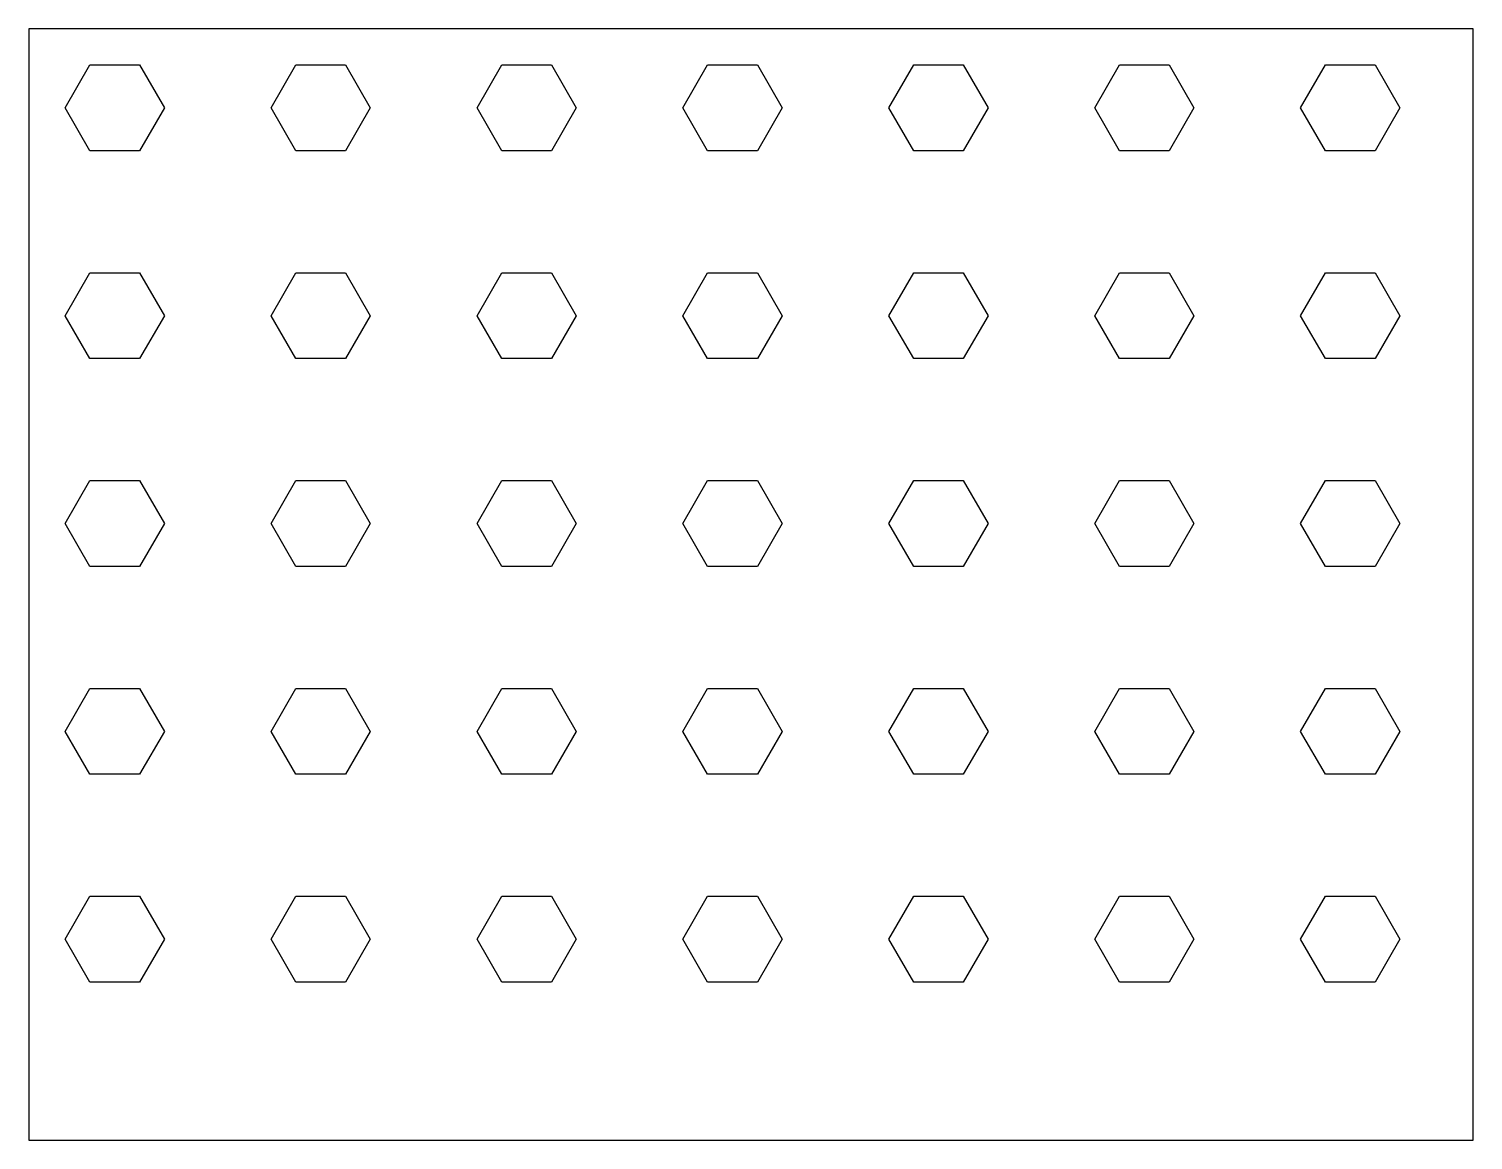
# Model space of a CAD drawing. Header units: millimetres. Extents: x -24 to 106, y -115 to -15.
import ezdxf

# ---------------------------------------------------------------- set-up
doc = ezdxf.new("R2010")
doc.units = ezdxf.units.MM
doc.layers.add('CUTOUTS', color=1, linetype='CONTINUOUS')
doc.layers.add('PERIMETER', color=5, linetype='CONTINUOUS')

msp = doc.modelspace()

# ---------------------------------------------------------------- linework, layer by layer
at = {"layer": 'CUTOUTS'}
for p, q in [((-21.14, -21.9), (-18.9, -18.02)), ((-18.9, -18.02), (-14.43, -18.02)), ((-14.43, -18.02), (-12.19, -21.9)), ((-2.57, -21.9), (-0.33, -18.02)), ((-0.33, -18.02), (4.15, -18.02)), ((4.15, -18.02), (6.38, -21.9)), ((16.01, -21.9), (18.24, -18.02)), ((18.24, -18.02), (22.72, -18.02)), ((22.72, -18.02), (24.95, -21.9)), ((34.58, -21.9), (36.81, -18.02)), ((36.81, -18.02), (41.29, -18.02)), ((41.29, -18.02), (43.53, -21.9)), ((53.15, -21.9), (55.39, -18.02)), ((55.39, -18.02), (59.86, -18.02)), ((59.86, -18.02), (62.1, -21.9)), ((71.72, -21.9), (73.96, -18.02)), ((73.96, -18.02), (78.43, -18.02)), ((78.43, -18.02), (80.67, -21.9)), ((90.29, -21.9), (92.53, -18.02)), ((92.53, -18.02), (97, -18.02)), ((97, -18.02), (99.24, -21.9)), ((-18.9, -25.77), (-21.14, -21.9)), ((-12.19, -21.9), (-14.43, -25.77)), ((-0.33, -25.77), (-2.57, -21.9)), ((6.38, -21.9), (4.15, -25.77)), ((18.24, -25.77), (16.01, -21.9)), ((24.95, -21.9), (22.72, -25.77)), ((36.81, -25.77), (34.58, -21.9)), ((43.53, -21.9), (41.29, -25.77)), ((55.39, -25.77), (53.15, -21.9)), ((62.1, -21.9), (59.86, -25.77)), ((73.96, -25.77), (71.72, -21.9)), ((80.67, -21.9), (78.43, -25.77)), ((92.53, -25.77), (90.29, -21.9)), ((99.24, -21.9), (97, -25.77)), ((-14.43, -25.77), (-18.9, -25.77)), ((4.15, -25.77), (-0.33, -25.77)), ((22.72, -25.77), (18.24, -25.77)), ((41.29, -25.77), (36.81, -25.77)), ((59.86, -25.77), (55.39, -25.77)), ((78.43, -25.77), (73.96, -25.77)), ((97, -25.77), (92.53, -25.77)), ((-21.14, -40.65), (-18.9, -36.77)), ((-18.9, -36.77), (-14.43, -36.77)), ((-14.43, -36.77), (-12.19, -40.65)), ((-2.57, -40.65), (-0.33, -36.77)), ((-0.33, -36.77), (4.15, -36.77)), ((4.15, -36.77), (6.38, -40.65)), ((16.01, -40.65), (18.24, -36.77)), ((18.24, -36.77), (22.72, -36.77)), ((22.72, -36.77), (24.95, -40.65)), ((34.58, -40.65), (36.81, -36.77)), ((36.81, -36.77), (41.29, -36.77)), ((41.29, -36.77), (43.53, -40.65)), ((53.15, -40.65), (55.39, -36.77)), ((55.39, -36.77), (59.86, -36.77)), ((59.86, -36.77), (62.1, -40.65)), ((71.72, -40.65), (73.96, -36.77)), ((73.96, -36.77), (78.43, -36.77)), ((78.43, -36.77), (80.67, -40.65)), ((90.29, -40.65), (92.53, -36.77)), ((92.53, -36.77), (97, -36.77)), ((97, -36.77), (99.24, -40.65)), ((-18.9, -44.52), (-21.14, -40.65)), ((-12.19, -40.65), (-14.43, -44.52)), ((-0.33, -44.52), (-2.57, -40.65)), ((6.38, -40.65), (4.15, -44.52)), ((18.24, -44.52), (16.01, -40.65)), ((24.95, -40.65), (22.72, -44.52)), ((36.81, -44.52), (34.58, -40.65)), ((43.53, -40.65), (41.29, -44.52)), ((55.39, -44.52), (53.15, -40.65)), ((62.1, -40.65), (59.86, -44.52)), ((73.96, -44.52), (71.72, -40.65)), ((80.67, -40.65), (78.43, -44.52)), ((92.53, -44.52), (90.29, -40.65)), ((99.24, -40.65), (97, -44.52)), ((-14.43, -44.52), (-18.9, -44.52)), ((4.15, -44.52), (-0.33, -44.52)), ((22.72, -44.52), (18.24, -44.52)), ((41.29, -44.52), (36.81, -44.52)), ((59.86, -44.52), (55.39, -44.52)), ((78.43, -44.52), (73.96, -44.52)), ((97, -44.52), (92.53, -44.52)), ((-21.14, -59.4), (-18.9, -55.52)), ((-18.9, -55.52), (-14.43, -55.52)), ((-14.43, -55.52), (-12.19, -59.4)), ((-2.57, -59.4), (-0.33, -55.52)), ((-0.33, -55.52), (4.15, -55.52)), ((4.15, -55.52), (6.38, -59.4)), ((16.01, -59.4), (18.24, -55.52)), ((18.24, -55.52), (22.72, -55.52)), ((22.72, -55.52), (24.95, -59.4)), ((34.58, -59.4), (36.81, -55.52)), ((36.81, -55.52), (41.29, -55.52)), ((41.29, -55.52), (43.53, -59.4)), ((53.15, -59.4), (55.39, -55.52)), ((55.39, -55.52), (59.86, -55.52)), ((59.86, -55.52), (62.1, -59.4)), ((71.72, -59.4), (73.96, -55.52)), ((73.96, -55.52), (78.43, -55.52)), ((78.43, -55.52), (80.67, -59.4)), ((90.29, -59.4), (92.53, -55.52)), ((92.53, -55.52), (97, -55.52)), ((97, -55.52), (99.24, -59.4)), ((-18.9, -63.27), (-21.14, -59.4)), ((-12.19, -59.4), (-14.43, -63.27)), ((-0.33, -63.27), (-2.57, -59.4)), ((6.38, -59.4), (4.15, -63.27)), ((18.24, -63.27), (16.01, -59.4)), ((24.95, -59.4), (22.72, -63.27)), ((36.81, -63.27), (34.58, -59.4)), ((43.53, -59.4), (41.29, -63.27)), ((55.39, -63.27), (53.15, -59.4)), ((62.1, -59.4), (59.86, -63.27)), ((73.96, -63.27), (71.72, -59.4)), ((80.67, -59.4), (78.43, -63.27)), ((92.53, -63.27), (90.29, -59.4)), ((99.24, -59.4), (97, -63.27)), ((-14.43, -63.27), (-18.9, -63.27)), ((4.15, -63.27), (-0.33, -63.27)), ((22.72, -63.27), (18.24, -63.27)), ((41.29, -63.27), (36.81, -63.27)), ((59.86, -63.27), (55.39, -63.27)), ((78.43, -63.27), (73.96, -63.27)), ((97, -63.27), (92.53, -63.27)), ((-21.14, -78.15), (-18.9, -74.27)), ((-18.9, -74.27), (-14.43, -74.27)), ((-14.43, -74.27), (-12.19, -78.15)), ((-2.57, -78.15), (-0.33, -74.27)), ((-0.33, -74.27), (4.15, -74.27)), ((4.15, -74.27), (6.38, -78.15)), ((16.01, -78.15), (18.24, -74.27)), ((18.24, -74.27), (22.72, -74.27)), ((22.72, -74.27), (24.95, -78.15)), ((34.58, -78.15), (36.81, -74.27)), ((36.81, -74.27), (41.29, -74.27)), ((41.29, -74.27), (43.53, -78.15)), ((53.15, -78.15), (55.39, -74.27)), ((55.39, -74.27), (59.86, -74.27)), ((59.86, -74.27), (62.1, -78.15)), ((71.72, -78.15), (73.96, -74.27)), ((73.96, -74.27), (78.43, -74.27)), ((78.43, -74.27), (80.67, -78.15)), ((90.29, -78.15), (92.53, -74.27)), ((92.53, -74.27), (97, -74.27)), ((97, -74.27), (99.24, -78.15)), ((-18.9, -82.02), (-21.14, -78.15)), ((-12.19, -78.15), (-14.43, -82.02)), ((-0.33, -82.02), (-2.57, -78.15)), ((6.38, -78.15), (4.15, -82.02)), ((18.24, -82.02), (16.01, -78.15)), ((24.95, -78.15), (22.72, -82.02)), ((36.81, -82.02), (34.58, -78.15)), ((43.53, -78.15), (41.29, -82.02)), ((55.39, -82.02), (53.15, -78.15)), ((62.1, -78.15), (59.86, -82.02)), ((73.96, -82.02), (71.72, -78.15)), ((80.67, -78.15), (78.43, -82.02)), ((92.53, -82.02), (90.29, -78.15)), ((99.24, -78.15), (97, -82.02)), ((-14.43, -82.02), (-18.9, -82.02)), ((4.15, -82.02), (-0.33, -82.02)), ((22.72, -82.02), (18.24, -82.02)), ((41.29, -82.02), (36.81, -82.02)), ((59.86, -82.02), (55.39, -82.02)), ((78.43, -82.02), (73.96, -82.02)), ((97, -82.02), (92.53, -82.02)), ((-21.14, -96.9), (-18.9, -93.02)), ((-18.9, -93.02), (-14.43, -93.02)), ((-14.43, -93.02), (-12.19, -96.9)), ((-2.57, -96.9), (-0.33, -93.02)), ((-0.33, -93.02), (4.15, -93.02)), ((4.15, -93.02), (6.38, -96.9)), ((16.01, -96.9), (18.24, -93.02)), ((18.24, -93.02), (22.72, -93.02)), ((22.72, -93.02), (24.95, -96.9)), ((34.58, -96.9), (36.81, -93.02)), ((36.81, -93.02), (41.29, -93.02)), ((41.29, -93.02), (43.53, -96.9)), ((53.15, -96.9), (55.39, -93.02)), ((55.39, -93.02), (59.86, -93.02)), ((59.86, -93.02), (62.1, -96.9)), ((71.72, -96.9), (73.96, -93.02)), ((73.96, -93.02), (78.43, -93.02)), ((78.43, -93.02), (80.67, -96.9)), ((90.29, -96.9), (92.53, -93.02)), ((92.53, -93.02), (97, -93.02)), ((97, -93.02), (99.24, -96.9)), ((-18.9, -100.77), (-21.14, -96.9)), ((-12.19, -96.9), (-14.43, -100.77)), ((-0.33, -100.77), (-2.57, -96.9)), ((6.38, -96.9), (4.15, -100.77)), ((18.24, -100.77), (16.01, -96.9)), ((24.95, -96.9), (22.72, -100.77)), ((36.81, -100.77), (34.58, -96.9)), ((43.53, -96.9), (41.29, -100.77)), ((55.39, -100.77), (53.15, -96.9)), ((62.1, -96.9), (59.86, -100.77)), ((73.96, -100.77), (71.72, -96.9)), ((80.67, -96.9), (78.43, -100.77)), ((92.53, -100.77), (90.29, -96.9)), ((99.24, -96.9), (97, -100.77)), ((-14.43, -100.77), (-18.9, -100.77)), ((4.15, -100.77), (-0.33, -100.77)), ((22.72, -100.77), (18.24, -100.77)), ((41.29, -100.77), (36.81, -100.77)), ((59.86, -100.77), (55.39, -100.77)), ((78.43, -100.77), (73.96, -100.77)), ((97, -100.77), (92.53, -100.77))]:
    msp.add_line(p, q, dxfattribs=at)
at = {"layer": 'PERIMETER'}
for p, q in [((105.84, -14.77), (-24.41, -14.77)), ((-24.41, -14.77), (-24.41, -115.02)), ((105.84, -115.02), (105.84, -14.77)), ((-24.41, -115.02), (105.84, -115.02))]:
    msp.add_line(p, q, dxfattribs=at)

doc.saveas('drawing.dxf')
